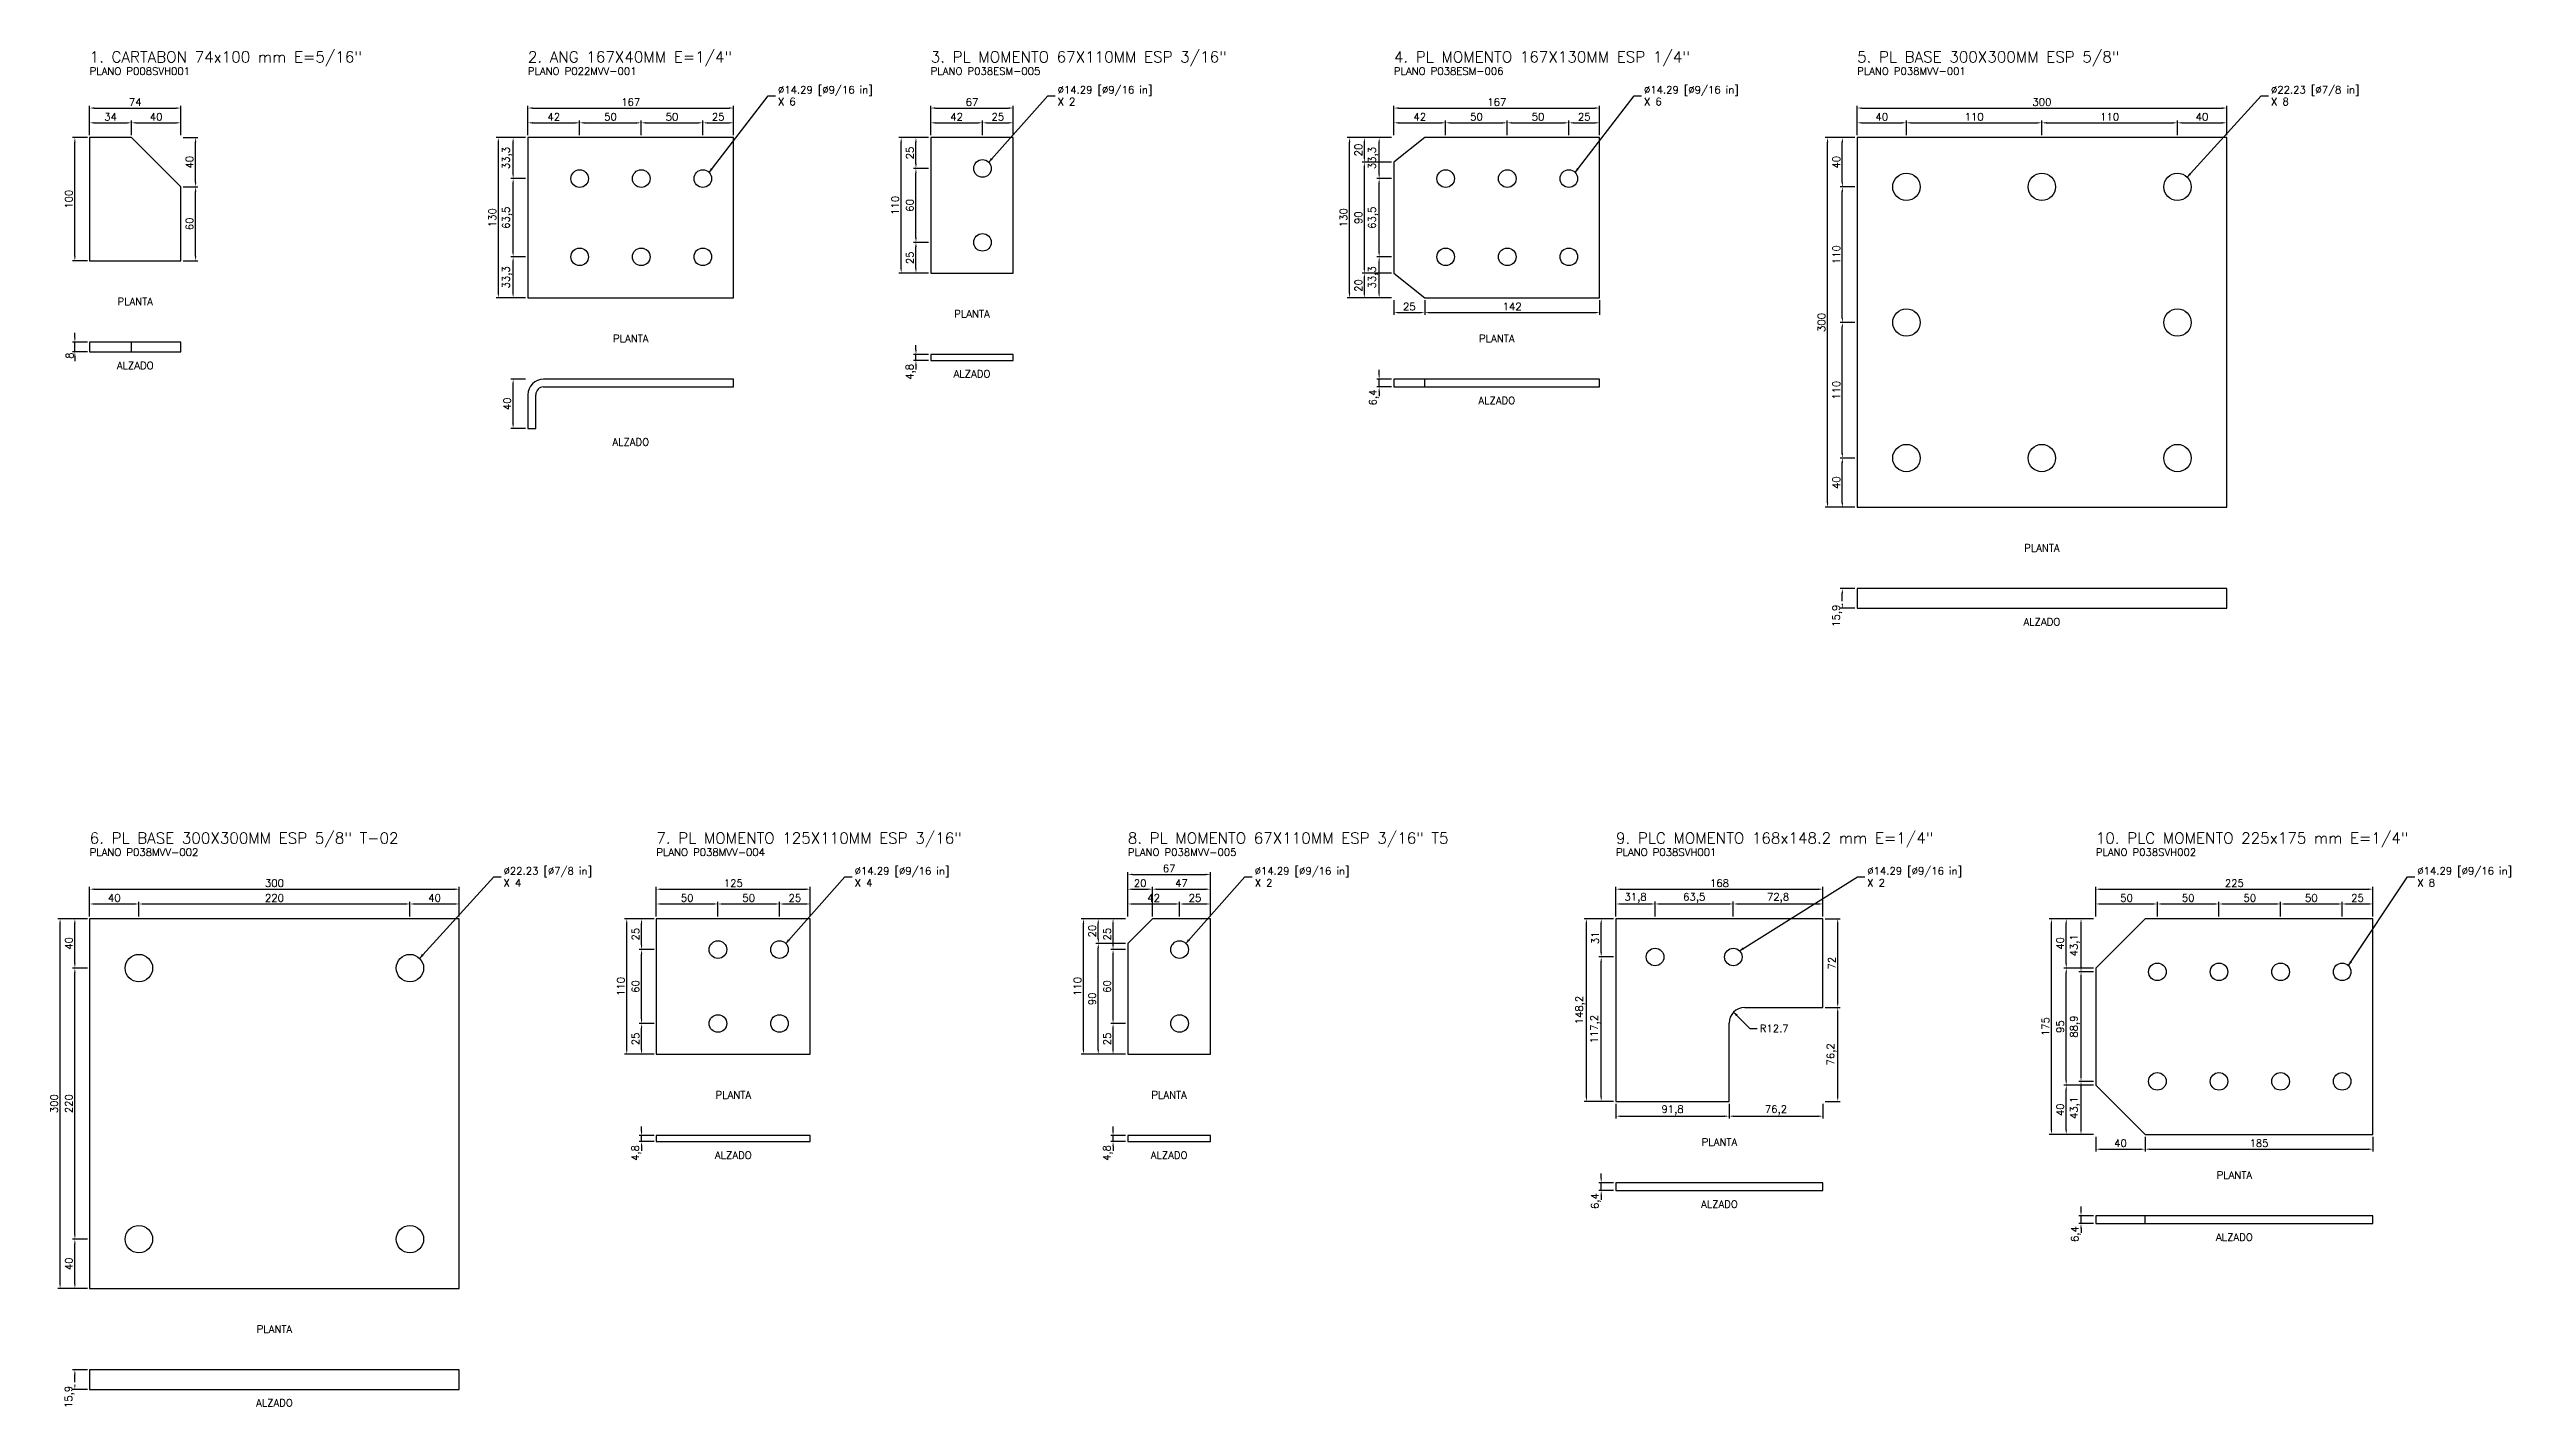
# Model space of a CAD drawing. Header units: millimetres. Extents: x -33 to 2041, y -2437 to 42.
# Drawn here: x -33 to 1965, y -1060 to 42 of the extents above; entities that cross this region are included whole.
import ezdxf
from ezdxf.enums import TextEntityAlignment as Align

# ---------------------------------------------------------------- set-up
doc = ezdxf.new("R2010")
doc.units = ezdxf.units.MM
for name, color, linetype in [('COTAS', 7, 'Continuous'), ('PLACAS', 7, 'Continuous'), ('TEXTO', 2, 'Continuous')]:
    doc.layers.add(name, color=color, linetype=linetype)
doc.styles.add('ROMANS', font='romans.shx')
doc.dimstyles.new('STD 03', dxfattribs={"dimscale": 3, "dimtxt": 2, "dimasz": 1.25, "dimexe": 0.625, "dimexo": 0.625, "dimtad": 1, "dimdec": 1, "dimzin": 12, "dimtxsty": 'ROMANS', "dimcen": 2.5, "dimclrt": 2, "dimazin": 3, "dimtfac": 1, "dimtmove": 0, "dimatfit": 3})

# ---------------------------------------------------------------- blocks, each defined once
blk = doc.blocks.new('_CLOSEDFILLED')
at = {"color": 0, "linetype": 'BYBLOCK'}
blk.add_solid([(-1, 0.16), (0, 0), (-1, -0.16)], dxfattribs=at)
blk = doc.blocks.new('*D93')
for p, q in [((1237.125, -878.075), (1225.125, -878.075)), ((1227, -874.325), (1227, -870.575)), ((1227, -883.95), (1227, -878.075)), ((1237.125, -884.425), (1225.125, -884.425)), ((1227, -888.175), (1227, -891.925))]:
    blk.add_line(p, q)
at = {"layer": 'Defpoints'}
for p in [(1239, -878.075), (1227, -884.425), (1239, -884.425)]:
    blk.add_point(p, dxfattribs=at)
at = {"layer": 'COTAS', "xscale": 3.75, "yscale": 3.75}
for p, rotation in [((1227, -878.075), 270), ((1227, -884.425), 90)]:
    blk.add_blockref('_CLOSEDFILLED', p, dxfattribs=dict(at, rotation=rotation))
at = {"layer": 'COTAS', "color": 2, "insert": (1222.8, -892.95), "char_height": 6, "attachment_point": 5, "rotation": 90, "style": 'ROMANS'}
blk.add_mtext('6,4', dxfattribs=at)

msp = doc.modelspace()

# ---------------------------------------------------------------- linework, layer by layer
at = {"layer": 'COTAS'}
for p, q in [((502.8, -58.2), (550.75, 4)), ((550.75, 4), (556.75, 4)), ((729.8, -49.95), (777.75, 4)), ((777.75, 4), (783.75, 4)), ((1205.8, -58.2), (1253.75, 4)), ((1253.75, 4), (1259.75, 4)), ((1702.61, -62.14), (1762.75, 4)), ((1762.75, 4), (1768.75, 4)), ((267.86, -696.02), (328, -629.88)), ((328, -629.88), (334, -629.88)), ((565.05, -683.82), (613, -629.88)), ((613, -629.88), (619, -629.88)), ((889.8, -683.82), (937.75, -629.88)), ((937.75, -629.88), (943.75, -629.88)), ((1339.3, -689.82), (1435, -629.88)), ((1435, -629.88), (1441, -629.88)), ((1833.55, -701.87), (1881.5, -629.88)), ((1881.5, -629.88), (1887.5, -629.88)), ((1334.52, -739.59), (1347.74, -752.82)), ((1347.74, -752.82), (1353.74, -752.82))]:
    msp.add_line(p, q, dxfattribs=at)
at = {"layer": 'COTAS', "color": 2}
for points in [[(502.8, -58.2), (505.88, -55.84), (504.3, -54.62)], [(729.8, -49.95), (733.04, -47.81), (731.55, -46.48)], [(1205.8, -58.2), (1208.88, -55.84), (1207.3, -54.62)], [(1702.61, -62.14), (1705.87, -60.04), (1704.39, -58.69)], [(267.86, -696.02), (271.12, -693.91), (269.64, -692.57)], [(565.05, -683.82), (568.29, -681.68), (566.8, -680.36)], [(889.8, -683.82), (893.04, -681.68), (891.55, -680.36)], [(1339.3, -689.82), (1341.95, -686.99), (1343.01, -688.68)], [(1833.55, -701.87), (1836.46, -699.31), (1834.8, -698.2)], [(1334.52, -739.59), (1336.46, -742.95), (1337.88, -741.54)]]:
    msp.add_solid(points, dxfattribs=at)
at = {"layer": 'PLACAS'}
for p, q in [((34, -30), (0, -30)), ((0, -30), (0, -130)), ((74, -70), (34, -30)), ((522.75, -30), (355.75, -30)), ((355.75, -30), (355.75, -160)), ((522.75, -160), (522.75, -30)), ((749.75, -30), (682.75, -30)), ((682.75, -30), (682.75, -140)), ((749.75, -140), (749.75, -30)), ((1083.75, -30), (1058.75, -50)), ((1225.75, -30), (1083.75, -30)), ((1225.75, -160), (1225.75, -30)), ((1734.75, -30), (1434.75, -30)), ((1434.75, -30), (1434.75, -330)), ((1734.75, -330), (1734.75, -30)), ((1058.75, -50), (1058.75, -140)), ((74, -130), (74, -70)), ((0, -130), (74, -130)), ((682.75, -140), (749.75, -140)), ((1058.75, -140), (1083.75, -160)), ((355.75, -160), (522.75, -160)), ((1083.75, -160), (1225.75, -160)), ((74, -196), (0, -196)), ((0, -196), (0, -203.94)), ((34, -203.94), (34, -196)), ((74, -203.94), (74, -196)), ((0, -203.94), (74, -203.94)), ((749.75, -206), (682.75, -206)), ((682.75, -206), (682.75, -210.76)), ((682.75, -210.76), (749.75, -210.76)), ((749.75, -210.76), (749.75, -206)), ((355.75, -238.7), (355.75, -266)), ((362.1, -266), (362.1, -238.7)), ((522.75, -226), (368.45, -226)), ((368.45, -232.35), (522.75, -232.35)), ((522.75, -232.35), (522.75, -226)), ((1225.75, -226), (1058.75, -226)), ((1058.75, -226), (1058.75, -232.35)), ((1058.75, -232.35), (1225.75, -232.35)), ((1083.75, -232.35), (1083.75, -226)), ((1225.75, -232.35), (1225.75, -226)), ((355.75, -266), (362.1, -266)), ((1434.75, -330), (1734.75, -330)), ((1734.75, -396), (1434.75, -396)), ((1434.75, -396), (1434.75, -411.88)), ((1734.75, -411.88), (1734.75, -396)), ((1434.75, -411.88), (1734.75, -411.88)), ((300, -663.88), (0, -663.88)), ((0, -663.88), (0, -963.88)), ((300, -963.88), (300, -663.88)), ((585, -663.88), (460, -663.88)), ((460, -663.88), (460, -773.88)), ((585, -773.88), (585, -663.88)), ((862.75, -663.88), (842.75, -683.88)), ((909.75, -663.88), (862.75, -663.88)), ((909.75, -773.88), (909.75, -663.88)), ((1407, -663.88), (1239, -663.88)), ((1239, -663.88), (1239, -812.08)), ((1407, -735.88), (1407, -663.88)), ((1668.5, -663.88), (1628.5, -703.88)), ((1853.5, -663.88), (1668.5, -663.88)), ((1853.5, -838.88), (1853.5, -663.88)), ((842.75, -683.88), (842.75, -773.88)), ((1628.5, -703.88), (1628.5, -798.88)), ((1343.5, -735.88), (1407, -735.88)), ((1330.8, -812.08), (1330.8, -748.58)), ((460, -773.88), (585, -773.88)), ((842.75, -773.88), (909.75, -773.88)), ((1628.5, -798.88), (1668.5, -838.88)), ((1239, -812.08), (1330.8, -812.08)), ((1668.5, -838.88), (1853.5, -838.88)), ((585, -839.88), (460, -839.88)), ((460, -839.88), (460, -844.64)), ((460, -844.64), (585, -844.64)), ((585, -844.64), (585, -839.88)), ((909.75, -839.88), (842.75, -839.88)), ((842.75, -839.88), (842.75, -844.64)), ((842.75, -844.64), (909.75, -844.64)), ((909.75, -844.64), (909.75, -839.88)), ((1407, -878.08), (1239, -878.08)), ((1239, -878.08), (1239, -884.43)), ((1407, -884.43), (1407, -878.08)), ((1239, -884.43), (1407, -884.43)), ((1853.5, -904.88), (1628.5, -904.88)), ((1628.5, -904.88), (1628.5, -911.23)), ((1628.5, -911.23), (1853.5, -911.23)), ((1668.5, -911.23), (1668.5, -904.88)), ((1853.5, -911.23), (1853.5, -904.88)), ((0, -963.88), (300, -963.88)), ((300, -1029.88), (0, -1029.88)), ((0, -1029.88), (0, -1045.75)), ((300, -1045.75), (300, -1029.88)), ((0, -1045.75), (300, -1045.75))]:
    msp.add_line(p, q, dxfattribs=at)
for centre, radius in [((397.75, -63.25), 7.14), ((447.75, -63.25), 7.14), ((497.75, -63.25), 7.14), ((724.75, -55), 7.14), ((1100.75, -63.25), 7.14), ((1150.75, -63.25), 7.14), ((1200.75, -63.25), 7.14), ((1474.75, -70), 11.11), ((1584.75, -70), 11.11), ((1694.75, -70), 11.11), ((397.75, -126.75), 7.14), ((447.75, -126.75), 7.14), ((497.75, -126.75), 7.14), ((724.75, -115), 7.14), ((1100.75, -126.75), 7.14), ((1150.75, -126.75), 7.14), ((1200.75, -126.75), 7.14), ((1474.75, -180), 11.11), ((1694.75, -180), 11.11), ((1474.75, -290), 11.11), ((1584.75, -290), 11.11), ((1694.75, -290), 11.11), ((40, -703.88), 11.11), ((260, -703.88), 11.11), ((510, -688.88), 7.14), ((560, -688.88), 7.14), ((884.75, -688.88), 7.14), ((1270.75, -694.88), 7.14), ((1334.25, -694.88), 7.14), ((1678.5, -706.92), 7.14), ((1728.5, -706.92), 7.14), ((1778.5, -706.92), 7.14), ((1828.5, -706.92), 7.14), ((510, -748.88), 7.14), ((560, -748.88), 7.14), ((884.75, -748.88), 7.14), ((1678.5, -795.83), 7.14), ((1728.5, -795.83), 7.14), ((1778.5, -795.83), 7.14), ((1828.5, -795.83), 7.14), ((40, -923.88), 11.11), ((260, -923.88), 11.11)]:
    msp.add_circle(centre, radius, dxfattribs=at)
for centre, radius in [((368.45, -238.7), 12.7), ((368.45, -238.7), 6.35), ((1343.5, -748.58), 12.7)]:
    msp.add_arc(centre, radius, 90, 180, dxfattribs=at)

# ---------------------------------------------------------------- texts
at = {"layer": 'COTAS', "color": 2, "style": 'ROMANS'}
for s, p in [('%%c14.29 [%%c9/16 in]', (558.75, 8.8)), ('X 6', (558.75, -0.8)), ('%%c14.29 [%%c9/16 in]', (785.75, 8.8)), ('X 2', (785.75, -0.8)), ('%%c14.29 [%%c9/16 in]', (1261.75, 8.8)), ('X 6', (1261.75, -0.8)), ('%%c22.23 [%%c7/8 in]', (1770.75, 8.8)), ('X 8', (1770.75, -0.8)), ('%%c22.23 [%%c7/8 in]', (336, -625.08)), ('X 4', (336, -634.68)), ('%%c14.29 [%%c9/16 in]', (621, -625.08)), ('X 4', (621, -634.68)), ('%%c14.29 [%%c9/16 in]', (945.75, -625.08)), ('X 2', (945.75, -634.68)), ('%%c14.29 [%%c9/16 in]', (1443, -625.08)), ('X 2', (1443, -634.68)), ('%%c14.29 [%%c9/16 in]', (1889.5, -625.08)), ('X 8', (1889.5, -634.68)), ('R12.7', (1355.74, -752.82))]:
    msp.add_text(s, height=6, dxfattribs=at).set_placement(p, align=Align.MIDDLE_LEFT)
at = {"layer": 'TEXTO', "style": 'ROMANS'}
for s, height, p in [('1. CARTABON 74x100 mm E=5/16"', 9, (0, 40)), ('2. ANG 167X40MM E=1/4"', 9, (355.75, 40)), ('3. PL MOMENTO 67X110MM ESP 3/16"', 9, (682.75, 40)), ('4. PL MOMENTO 167X130MM ESP 1/4"', 9, (1058.75, 40)), ('5. PL BASE 300X300MM ESP 5/8"', 9, (1434.75, 40)), ('PLANO P008SVH001', 6, (0, 27)), ('PLANO P022MVV-001', 6, (355.75, 27)), ('PLANO P038ESM-005', 6, (682.75, 27)), ('PLANO P038ESM-006', 6, (1058.75, 27)), ('PLANO P038MVV-001', 6, (1434.75, 27)), ('6. PL BASE 300X300MM ESP 5/8" T-02', 9, (0, -593.88)), ('7. PL MOMENTO 125X110MM ESP 3/16"', 9, (460, -593.88)), ('8. PL MOMENTO 67X110MM ESP 3/16" T5', 9, (842.75, -593.88)), ('9. PLC MOMENTO 168x148.2 mm E=1/4"', 9, (1239, -593.88)), ('10. PLC MOMENTO 225x175 mm E=1/4"', 9, (1628.5, -593.88)), ('PLANO P038MVV-002', 6, (0, -606.88)), ('PLANO P038MVV-004', 6, (460, -606.88)), ('PLANO P038MVV-005', 6, (842.75, -606.88)), ('PLANO P038SVH001', 6, (1239, -606.88)), ('PLANO P038SVH002', 6, (1628.5, -606.88))]:
    msp.add_text(s, height=height, dxfattribs=at).set_placement(p, align=Align.TOP_LEFT)
for s, p in [('PLANTA', (37, -160)), ('PLANTA', (716.25, -170)), ('PLANTA', (439.25, -190)), ('PLANTA', (1142.25, -190)), ('ALZADO', (37, -211.94)), ('ALZADO', (716.25, -218.76)), ('ALZADO', (1142.25, -240.35)), ('ALZADO', (439.25, -274)), ('PLANTA', (1584.75, -360)), ('ALZADO', (1584.75, -419.88)), ('PLANTA', (522.5, -803.88)), ('PLANTA', (876.25, -803.88)), ('ALZADO', (522.5, -852.64)), ('ALZADO', (876.25, -852.64)), ('PLANTA', (1323, -842.08)), ('PLANTA', (1741, -868.88)), ('ALZADO', (1323, -892.43)), ('ALZADO', (1741, -919.23)), ('PLANTA', (150, -993.88)), ('ALZADO', (150, -1053.75))]:
    msp.add_text(s, height=6, dxfattribs=at).set_placement(p, align=Align.TOP_CENTER)

# ---------------------------------------------------------------- dimensions: what is measured, and where the dimension line sits
at = {"layer": 'COTAS'}
for base, p1, p2 in [((0, -6), (0, -30), (74, -30)), ((355.75, -6), (355.75, -30), (522.75, -30)), ((682.75, -6), (682.75, -30), (749.75, -30)), ((1058.75, -6), (1058.75, -30), (1225.75, -30)), ((1434.75, -6), (1434.75, -30), (1734.75, -30)), ((0, -18), (0, -30), (34, -30)), ((34, -18), (34, -30), (74, -30)), ((355.75, -18), (355.75, -30), (397.75, -30)), ((397.75, -18), (397.75, -30), (447.75, -30)), ((447.75, -18), (447.75, -30), (497.75, -30)), ((497.75, -18), (497.75, -30), (522.75, -30)), ((682.75, -18), (682.75, -30), (724.75, -30)), ((724.75, -18), (724.75, -30), (749.75, -30)), ((1058.75, -18), (1058.75, -30), (1100.75, -30)), ((1100.75, -18), (1100.75, -30), (1150.75, -30)), ((1150.75, -18), (1150.75, -30), (1200.75, -30)), ((1200.75, -18), (1200.75, -30), (1225.75, -30)), ((1434.75, -18), (1434.75, -30), (1474.75, -30)), ((1474.75, -18), (1474.75, -30), (1584.75, -30)), ((1584.75, -18), (1584.75, -30), (1694.75, -30)), ((1694.75, -18), (1694.75, -30), (1734.75, -30)), ((1058.75, -172), (1058.75, -160), (1083.75, -160)), ((1083.75, -172), (1083.75, -160), (1225.75, -160)), ((842.75, -627.88), (842.75, -663.88), (909.75, -663.88)), ((0, -639.88), (0, -663.88), (300, -663.88)), ((460, -639.88), (460, -663.88), (585, -663.88)), ((842.75, -639.88), (842.75, -663.88), (862.75, -663.88)), ((862.75, -639.88), (862.75, -663.88), (909.75, -663.88)), ((1239, -639.88), (1239, -663.88), (1407, -663.88)), ((1628.5, -639.88), (1628.5, -663.88), (1853.5, -663.88)), ((0, -651.88), (0, -663.88), (40, -663.88)), ((40, -651.88), (40, -663.88), (260, -663.88)), ((260, -651.88), (260, -663.88), (300, -663.88)), ((460, -651.88), (460, -663.88), (510, -663.88)), ((510, -651.88), (510, -663.88), (560, -663.88)), ((560, -651.88), (560, -663.88), (585, -663.88)), ((842.75, -651.88), (842.75, -663.88), (884.75, -663.88)), ((884.75, -651.88), (884.75, -663.88), (909.75, -663.88)), ((1239, -651.875), (1239, -663.875), (1270.75, -663.875)), ((1270.75, -651.88), (1270.75, -663.88), (1334.25, -663.88)), ((1334.25, -651.875), (1334.25, -663.875), (1407, -663.875)), ((1628.5, -651.88), (1628.5, -663.88), (1678.5, -663.88)), ((1678.5, -651.88), (1678.5, -663.88), (1728.5, -663.88)), ((1728.5, -651.88), (1728.5, -663.88), (1778.5, -663.88)), ((1778.5, -651.88), (1778.5, -663.88), (1828.5, -663.88)), ((1828.5, -651.88), (1828.5, -663.88), (1853.5, -663.88)), ((1239, -824.08), (1239, -812.08), (1330.8, -812.08)), ((1330.8, -824.08), (1330.8, -812.08), (1407, -812.08)), ((1628.5, -850.88), (1628.5, -838.88), (1668.5, -838.88)), ((1668.5, -850.88), (1668.5, -838.88), (1853.5, -838.88))]:
    msp.add_linear_dim(base=base, p1=p1, p2=p2, dimstyle='STD 03', dxfattribs=at).render()
for base, p1, p2 in [((-12, -130), (0, -130), (0, -30)), ((86, -70), (74, -70), (74, -30)), ((331.75, -160), (355.75, -160), (355.75, -30)), ((658.75, -140), (682.75, -140), (682.75, -30)), ((670.75, -55), (682.75, -55), (682.75, -30)), ((1022.75, -160), (1058.75, -160), (1058.75, -30)), ((1034.75, -50), (1058.75, -50), (1058.75, -30)), ((1410.75, -330), (1434.75, -330), (1434.75, -30)), ((1422.75, -70), (1434.75, -70), (1434.75, -30)), ((670.75, -115), (682.75, -115), (682.75, -55)), ((1034.75, -140), (1058.75, -140), (1058.75, -50)), ((86, -130), (74, -130), (74, -70)), ((343.75, -126.75), (355.75, -126.75), (355.75, -63.25)), ((1046.75, -126.75), (1058.75, -126.75), (1058.75, -63.25)), ((1422.75, -180), (1434.75, -180), (1434.75, -70)), ((670.75, -140), (682.75, -140), (682.75, -115)), ((1034.75, -160), (1058.75, -160), (1058.75, -140)), ((1422.75, -290), (1434.75, -290), (1434.75, -180)), ((343.75, -266), (355.75, -266), (355.75, -226)), ((1422.75, -330), (1434.75, -330), (1434.75, -290)), ((-24, -963.88), (0, -963.88), (0, -663.88)), ((-12, -703.88), (0, -703.88), (0, -663.88)), ((436, -773.88), (460, -773.88), (460, -663.88)), ((448, -688.88), (460, -688.88), (460, -663.88)), ((806.75, -773.88), (842.75, -773.88), (842.75, -663.88)), ((818.75, -683.88), (842.75, -683.88), (842.75, -663.88)), ((830.75, -688.88), (842.75, -688.88), (842.75, -663.88)), ((1215, -812.08), (1239, -812.08), (1239, -663.88)), ((1227, -694.88), (1239, -694.88), (1239, -663.88)), ((1419, -735.88), (1407, -735.88), (1407, -663.88)), ((1592.5, -838.88), (1628.5, -838.88), (1628.5, -663.88)), ((1604.5, -703.88), (1628.5, -703.88), (1628.5, -663.88)), ((448, -748.88), (460, -748.88), (460, -688.88)), ((818.75, -773.88), (842.75, -773.88), (842.75, -683.88)), ((830.75, -748.88), (842.75, -748.88), (842.75, -688.88)), ((1227, -812.08), (1239, -812.08), (1239, -694.88)), ((-12, -923.88), (0, -923.88), (0, -703.88)), ((1604.5, -798.88), (1628.5, -798.88), (1628.5, -703.88)), ((1616.5, -795.83), (1628.5, -795.83), (1628.5, -706.92)), ((1419, -812.08), (1407, -812.08), (1407, -735.88)), ((448, -773.88), (460, -773.88), (460, -748.88)), ((830.75, -773.88), (842.75, -773.88), (842.75, -748.88)), ((1604.5, -838.88), (1628.5, -838.88), (1628.5, -798.88)), ((-12, -963.88), (0, -963.88), (0, -923.88))]:
    msp.add_linear_dim(base=base, p1=p1, p2=p2, angle=90, dimstyle='STD 03', dxfattribs=at).render()
for base, p1, p2, text in [((343.75, -63.25), (355.75, -63.25), (355.75, -30), '33,3'), ((1046.75, -63.25), (1058.75, -63.25), (1058.75, -30), '33,3'), ((343.75, -160), (355.75, -160), (355.75, -126.75), '33,3'), ((1046.75, -160), (1058.75, -160), (1058.75, -126.75), '33,3'), ((1616.5, -706.92), (1628.5, -706.92), (1628.5, -663.88), '43,1'), ((1616.5, -838.88), (1628.5, -838.88), (1628.5, -795.83), '43,1')]:
    msp.add_linear_dim(base=base, p1=p1, p2=p2, angle=90, text=text, dimstyle='STD 03', dxfattribs=at).render()
for base, p1, p2, location, text in [((-12, -203.94), (0, -203.94), (0, -196), (-16.2, -206.87), '8'), ((1046.75, -232.35), (1058.75, -232.35), (1058.75, -226), (1042.55, -240.88), '6,4')]:
    msp.add_linear_dim(base=base, p1=p1, p2=p2, angle=90, location=location, text=text, dimstyle='STD 03', override={"dimtmove": 2}, dxfattribs=at).render()
for base, p1, p2, location in [((670.75, -210.76), (682.75, -210.76), (682.75, -206), (666.55, -220.08)), ((1422.75, -411.88), (1434.75, -411.88), (1434.75, -396), (1418.55, -418.04)), ((448, -844.64), (460, -844.64), (460, -839.88), (443.8, -853.96)), ((830.75, -844.64), (842.75, -844.64), (842.75, -839.88), (826.55, -853.96)), ((1616.5, -911.225), (1628.5, -911.225), (1628.5, -904.875), (1612.3, -919.75)), ((-12, -1045.75), (0, -1045.75), (0, -1029.88), (-16.2, -1051.91))]:
    msp.add_linear_dim(base=base, p1=p1, p2=p2, angle=90, location=location, dimstyle='STD 03', override={"dimtmove": 2}, dxfattribs=at).render()
dim = msp.add_linear_dim(base=(1227, -884.425), p1=(1239, -884.425), p2=(1239, -878.075), angle=90, dimstyle='STD 03', override={"dimtmove": 2}, dxfattribs=at)
dim.commit()
dim.dimension.update_dxf_attribs({"geometry": '*D93', "text_midpoint": (1222.8, -892.95), "dimtype": 160})

doc.saveas('drawing.dxf')
